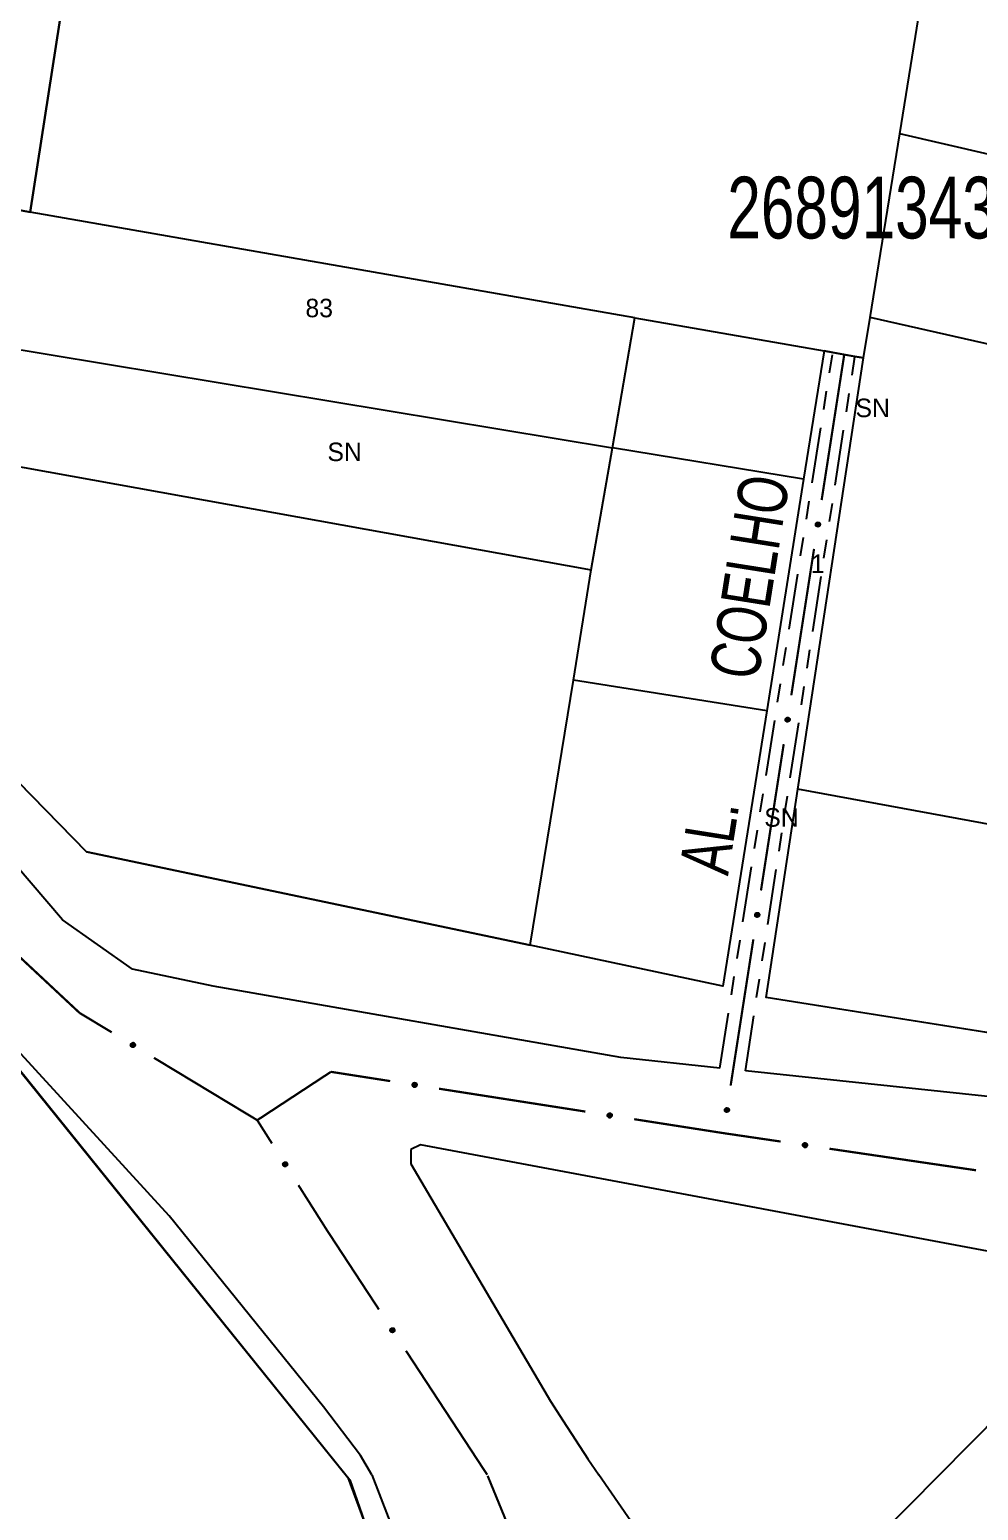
# Model space of a CAD drawing. Extents: x 209193 to 212081, y 4877574 to 4880493.
# Drawn here: x 210017.7 to 210094.6, y 4879056.4 to 4879176.3 of the extents above; entities that cross this region are included whole.
import ezdxf
from ezdxf.enums import TextEntityAlignment as Align

# ---------------------------------------------------------------- set-up
doc = ezdxf.new("R2010")
doc.units = 0
doc.header["$LTSCALE"] = 1.5
doc.header["$MEASUREMENT"] = 0
doc.linetypes.add('TRACO_25', pattern=[8, 3, -1, 1, -1, 1, -1])
for name, color, linetype in [('CD_MALHA_LOTES', 7, 'CONTINUOUS'), ('CD_TXT_QUADRA', 255, 'CONTINUOUS'), ('RU-QUADRA', 210, 'CONTINUOUS'), ('SV-EIXO-ROD-ESTR', 7, 'CONTINUOUS'), ('SV-EIXO-RUA-N-PAV', 6, 'CONTINUOUS'), ('SV-EIXO-RUA-PAV', 20, 'CONTINUOUS'), ('SV-EST-MUNIC-PAV', 20, 'CONTINUOUS'), ('SV-RUA-NAO-PAV', 7, 'CONTINUOUS'), ('SV-RUA-PAVIM', 7, 'CONTINUOUS'), ('SV-TXT-RUA-N-PAV', 7, 'CONTINUOUS'), ('Th_NmrPort', 1, 'CONTINUOUS')]:
    doc.layers.add(name, color=color, linetype=linetype)
doc.styles.add('ARIAL', font='ARIAL.SHX')

msp = doc.modelspace()

# ---------------------------------------------------------------- linework, layer by layer
at = {"layer": 'CD_MALHA_LOTES', "linetype": 'Continuous', "flags": 128}
for points in [[(209993.913415, 4879214.064574), (209984.381015, 4879191.045995), (209980.048106, 4879169.598095), (209985.030951, 4879140.946733), (209993.425963, 4879121.123674), (210003.471725, 4879108.77309), (210043.337029, 4879059.275194), (210043.672846, 4879058.858234), (210045.261927, 4879054.319301), (210046.631052, 4879050.050301), (210046.41026, 4879043.160593), (210044.912334, 4879028.930299), (210033.677891, 4879005.213142), (210020.19656, 4878981.24633), (210005.986235, 4878958.350208)], [(210022.2288, 4879190.337715), (210017.77742, 4879161.546156)], [(210088.211784, 4879167.888094), (210090.118902, 4879179.679476)], [(210085.808283, 4879153.027662), (210088.211784, 4879167.888094)], [(210099.080958, 4879165.380867), (210088.211784, 4879167.888094)], [(210017.77742, 4879161.546156), (209996.300813, 4879165.655635)], [(210066.762724, 4879152.984076), (210017.77742, 4879161.546156)], [(210064.941319, 4879142.467453), (210066.762724, 4879152.984076)], [(210066.762724, 4879152.984076), (210082.083569, 4879150.306165)], [(210085.277811, 4879149.747847), (210085.808283, 4879153.027662)], [(210137.29042, 4879141.38019), (210085.808283, 4879153.027662)], [(210014.730312, 4879150.765525), (210064.941319, 4879142.467453)], [(210079.954037, 4879114.813691), (210085.277811, 4879149.747847)], [(210082.083569, 4879150.306165), (210080.427149, 4879139.916666)], [(210082.083569, 4879150.306165), (210082.781709, 4879150.184138)], [(210082.781709, 4879150.184138), (210084.577669, 4879149.870224)], [(210084.577669, 4879149.870224), (210085.277811, 4879149.747847)], [(210063.228236, 4879132.576265), (210064.941319, 4879142.467453)], [(210080.427149, 4879139.916666), (210064.941319, 4879142.467453)], [(210013.663173, 4879141.505036), (210013.286981, 4879129.934457), (210015.330939, 4879119.664022), (210016.83275, 4879115.373863), (210022.345995, 4879109.723771), (210058.265905, 4879102.168261)], [(210013.663173, 4879141.505036), (210063.228236, 4879132.576265)], [(210080.427149, 4879139.916666), (210077.437597, 4879121.165426)], [(210061.773417, 4879123.655099), (210063.228236, 4879132.576265)], [(210058.265905, 4879102.168261), (210061.773417, 4879123.655099)], [(210077.437597, 4879121.165426), (210061.773417, 4879123.655099)], [(210077.437597, 4879121.165426), (210073.882187, 4879098.864972)], [(210077.383348, 4879097.945045), (210079.954037, 4879114.813691)], [(210113.251667, 4879108.694906), (210079.954037, 4879114.813691)], [(210073.882187, 4879098.864972), (210058.265905, 4879102.168261)], [(210109.7492, 4879092.807966), (210077.383348, 4879097.945045)]]:
    msp.add_lwpolyline(points, dxfattribs=at)
at = {"layer": 'RU-QUADRA', "linetype": 'Continuous', "flags": 128}
for points in [[(210058.447916, 4879431.269207), (210053.028899, 4879434.645422), (210050.224114, 4879427.666775), (210047.253369, 4879420.2752), (210043.959361, 4879412.079305), (210042.538507, 4879413.589331), (210038.469099, 4879406.746047), (210034.391142, 4879399.888386), (210030.159849, 4879393.422621), (210028.042868, 4879390.187698), (210012.608314, 4879244.082796), (210010.608575, 4879241.969853), (209993.913415, 4879214.064574), (209984.381015, 4879191.045995), (209980.048106, 4879169.598095), (209985.030951, 4879140.946733), (209993.425963, 4879121.123674), (210043.504607, 4879059.066714)], [(209996.300813, 4879165.655635), (210017.77742, 4879161.546156), (210022.2288, 4879190.337715)], [(210145.152049, 4879187.964803), (210141.413705, 4879165.812992), (210139.757311, 4879155.997923), (210137.29042, 4879141.38019), (210131.217304, 4879105.393534), (210127.907716, 4879089.925862), (210077.383348, 4879097.945045), (210079.954037, 4879114.813691), (210085.277811, 4879149.747847), (210084.577669, 4879149.870224), (210082.781709, 4879150.184138), (210082.083569, 4879150.306165), (210080.427149, 4879139.916666), (210077.437597, 4879121.165426), (210073.882187, 4879098.864972), (210058.265905, 4879102.168261), (210022.345995, 4879109.723771), (210016.83275, 4879115.373863)]]:
    msp.add_lwpolyline(points, dxfattribs=at)
at = {"layer": 'RU-QUADRA', "linetype": 'Continuous'}
msp.add_lwpolyline([(210043.504607, 4879059.066714), (210045.261927, 4879054.319301)], dxfattribs=at)
at = {"layer": 'SV-EIXO-ROD-ESTR', "const_width": 0.18}
for points in [[(210021.78065, 4879096.686751), (210015.227908, 4879102.805537)], [(210021.81029, 4879096.668856), (210021.78065, 4879096.686751)], [(210024.378518, 4879095.118305), (210021.81029, 4879096.668856)], [(210036.167828, 4879088.000588), (210027.802822, 4879093.050905)], [(210036.290214, 4879087.807434), (210036.167828, 4879088.000588)], [(210037.360663, 4879086.118015), (210036.290214, 4879087.807434)], [(210041.806769, 4879079.101019), (210039.501562, 4879082.739176)], [(210042.186639, 4879078.521397), (210041.806769, 4879079.101019)], [(210046.023651, 4879072.666712), (210042.186639, 4879078.521397)], [(210054.793966, 4879059.284576), (210048.21623, 4879069.321178)], [(210056.625801, 4879054.817978), (210054.829472, 4879059.198001)]]:
    msp.add_lwpolyline(points, dxfattribs=at)
at = {"layer": 'SV-EIXO-ROD-ESTR'}
for points in [[(210026.156776, 4879093.916107), (210026.109466, 4879093.903703), (210026.06627, 4879093.902718), (210026.030005, 4879093.912265), (210026.000159, 4879093.929058), (210025.97156, 4879093.949677), (210025.947313, 4879093.976827), (210025.927075, 4879094.012921), (210025.9143, 4879094.060292), (210025.916199, 4879094.104609), (210025.923657, 4879094.140663), (210025.939376, 4879094.172793), (210025.959871, 4879094.20024), (210025.988906, 4879094.224495), (210026.025684, 4879094.244646), (210026.073628, 4879094.256339), (210026.115984, 4879094.257015), (210026.150818, 4879094.246859), (210026.183019, 4879094.230852), (210026.211965, 4879094.209452), (210026.235613, 4879094.182664), (210026.255835, 4879094.145597), (210026.266749, 4879094.098123), (210026.267906, 4879094.055887), (210026.258242, 4879094.020919), (210026.241769, 4879093.989571), (210026.221437, 4879093.960635), (210026.19516, 4879093.935125), (210026.156776, 4879093.916107)], [(210038.415028, 4879084.248309), (210038.367158, 4879084.258335), (210038.328066, 4879084.27674), (210038.29988, 4879084.301475), (210038.280673, 4879084.329828), (210038.264289, 4879084.361047), (210038.254715, 4879084.396167), (210038.252724, 4879084.437499), (210038.262444, 4879084.48559), (210038.283931, 4879084.524396), (210038.306703, 4879084.553327), (210038.335114, 4879084.575058), (210038.365708, 4879084.590465), (210038.402517, 4879084.599204), (210038.444424, 4879084.600813), (210038.492544, 4879084.589868), (210038.530745, 4879084.571561), (210038.557379, 4879084.54692), (210038.579045, 4879084.51822), (210038.595389, 4879084.486147), (210038.604588, 4879084.451618), (210038.606132, 4879084.409422), (210038.594701, 4879084.362071), (210038.576877, 4879084.323762), (210038.552616, 4879084.296788), (210038.52388, 4879084.276094), (210038.492767, 4879084.259281), (210038.457865, 4879084.248188), (210038.415028, 4879084.248309)], [(210047.106629, 4879070.813433), (210047.058611, 4879070.822722), (210047.019241, 4879070.840524), (210046.990678, 4879070.864824), (210046.971037, 4879070.892877), (210046.954175, 4879070.923841), (210046.944063, 4879070.95881), (210046.941437, 4879071.000107), (210046.950417, 4879071.048341), (210046.971304, 4879071.087473), (210046.993629, 4879071.11675), (210047.021702, 4879071.138915), (210047.052056, 4879071.154791), (210047.088727, 4879071.164094), (210047.130604, 4879071.166347), (210047.178886, 4879071.156144), (210047.217364, 4879071.138426), (210047.244374, 4879071.114197), (210047.266478, 4879071.085833), (210047.283314, 4879071.054015), (210047.293042, 4879071.019632), (210047.295235, 4879070.977465), (210047.284533, 4879070.929943), (210047.267299, 4879070.891365), (210047.243456, 4879070.864021), (210047.215041, 4879070.842888), (210047.184191, 4879070.825599), (210047.149463, 4879070.81397), (210047.106629, 4879070.813433)]]:
    msp.add_lwpolyline(points, close=True, dxfattribs=at)
for points in [[(210026.19516, 4879093.935125), (210025.9143, 4879094.060292)], [(210026.221437, 4879093.960635), (210025.916199, 4879094.104609)], [(210026.204322, 4879093.950446), (210025.918946, 4879094.079704)], [(210026.227794, 4879093.976123), (210025.923265, 4879094.118539)], [(210026.241769, 4879093.989571), (210025.923657, 4879094.140663)], [(210026.176178, 4879093.92759), (210025.924677, 4879094.036396)], [(210026.156776, 4879093.916107), (210025.927075, 4879094.012921)], [(210026.248004, 4879094.006957), (210025.934372, 4879094.158057)], [(210026.258242, 4879094.020919), (210025.939376, 4879094.172793)], [(210026.130732, 4879093.910398), (210025.943743, 4879093.991412)], [(210026.109466, 4879093.903703), (210025.947313, 4879093.976827)], [(210026.2605, 4879094.040855), (210025.952466, 4879094.185387)], [(210026.267906, 4879094.055887), (210025.959871, 4879094.20024)], [(210026.084845, 4879093.903035), (210025.967525, 4879093.959521)], [(210026.06627, 4879093.902718), (210025.97156, 4879093.949677)], [(210026.265987, 4879094.078984), (210025.97898, 4879094.210821)], [(210026.266749, 4879094.098123), (210025.988906, 4879094.224495)], [(210026.257214, 4879094.122535), (210026.010166, 4879094.233435)], [(210026.255835, 4879094.145597), (210026.025684, 4879094.244646)], [(210026.23978, 4879094.16494), (210026.056538, 4879094.24688)], [(210026.235613, 4879094.182664), (210026.073628, 4879094.256339)], [(210026.219745, 4879094.197757), (210026.100551, 4879094.25378)], [(210026.211965, 4879094.209452), (210026.115984, 4879094.257015)], [(210038.415028, 4879084.248309), (210038.252724, 4879084.437499)], [(210038.367158, 4879084.258335), (210038.254715, 4879084.396167)], [(210038.389174, 4879084.25483), (210038.258034, 4879084.410812)], [(210038.437515, 4879084.249921), (210038.261059, 4879084.459575)], [(210038.457865, 4879084.248188), (210038.262444, 4879084.48559)], [(210038.328066, 4879084.27674), (210038.264289, 4879084.361047)], [(210038.344828, 4879084.268731), (210038.265074, 4879084.371657)], [(210038.472904, 4879084.257805), (210038.275269, 4879084.500885)], [(210038.492767, 4879084.259281), (210038.283931, 4879084.524396)], [(210038.505371, 4879084.2703), (210038.296473, 4879084.533705)], [(210038.52388, 4879084.276094), (210038.306703, 4879084.553327)], [(210038.537222, 4879084.288867), (210038.324056, 4879084.564106)], [(210038.552616, 4879084.296788), (210038.335114, 4879084.575058)], [(210038.563539, 4879084.313618), (210038.35245, 4879084.580481)], [(210038.576877, 4879084.323762), (210038.365708, 4879084.590465)], [(210038.585474, 4879084.345286), (210038.38753, 4879084.591401)], [(210038.594701, 4879084.362071), (210038.402517, 4879084.599204)], [(210038.597069, 4879084.388171), (210038.425532, 4879084.597711)], [(210038.606132, 4879084.409422), (210038.444424, 4879084.600813)], [(210038.600403, 4879084.433899), (210038.473028, 4879084.589036)], [(210038.604588, 4879084.451618), (210038.492544, 4879084.589868)], [(210038.597129, 4879084.472208), (210038.515491, 4879084.575557)], [(210038.595389, 4879084.486147), (210038.530745, 4879084.571561)], [(210047.106629, 4879070.813433), (210046.941437, 4879071.000107)], [(210047.058611, 4879070.822722), (210046.944063, 4879070.95881)], [(210047.080679, 4879070.819556), (210046.947156, 4879070.973504)], [(210047.129089, 4879070.815391), (210046.949432, 4879071.022307)], [(210047.149463, 4879070.81397), (210046.950417, 4879071.048341)], [(210047.019241, 4879070.840524), (210046.954175, 4879070.923841)], [(210047.036124, 4879070.832773), (210046.954797, 4879070.934462)], [(210047.164352, 4879070.823818), (210046.963004, 4879071.063831)], [(210047.184191, 4879070.825599), (210046.971304, 4879071.087473)], [(210047.196624, 4879070.836811), (210046.983702, 4879071.096974)], [(210047.215041, 4879070.842888), (210046.993629, 4879071.11675)], [(210047.228186, 4879070.855864), (210047.010815, 4879071.127794)], [(210047.243456, 4879070.864021), (210047.021702, 4879071.138915)], [(210047.254119, 4879070.881017), (210047.038953, 4879071.144604)], [(210047.267299, 4879070.891365), (210047.052056, 4879071.154791)], [(210047.275564, 4879070.913018), (210047.073862, 4879071.156062)], [(210047.284533, 4879070.929943), (210047.088727, 4879071.164094)], [(210047.2865, 4879070.956077), (210047.111762, 4879071.162955)], [(210047.295235, 4879070.977465), (210047.130604, 4879071.166347)], [(210047.28913, 4879071.00185), (210047.159386, 4879071.155011)], [(210047.293042, 4879071.019632), (210047.178886, 4879071.156144)], [(210047.285268, 4879071.040105), (210047.202051, 4879071.142187)], [(210047.283314, 4879071.054015), (210047.217364, 4879071.138426)]]:
    msp.add_lwpolyline(points, dxfattribs=at)
at = {"layer": 'SV-EIXO-RUA-N-PAV', "const_width": 0.18}
for points in [[(210083.726568, 4879150.084029), (210081.883683, 4879138.226382)], [(210081.269388, 4879134.273834), (210079.426503, 4879122.416187)], [(210078.812209, 4879118.463639), (210076.969324, 4879106.605992)], [(210076.355029, 4879102.653443), (210074.512144, 4879090.795797)]]:
    msp.add_lwpolyline(points, dxfattribs=at)
at = {"layer": 'SV-EIXO-RUA-N-PAV'}
for points in [[(210081.707376, 4879136.375179), (210081.736794, 4879136.336107), (210081.754089, 4879136.296511), (210081.759008, 4879136.259335), (210081.754788, 4879136.22535), (210081.746556, 4879136.191067), (210081.73063, 4879136.158335), (210081.704907, 4879136.125921), (210081.66592, 4879136.096135), (210081.624194, 4879136.081084), (210081.588004, 4879136.074312), (210081.552313, 4879136.076671), (210081.519144, 4879136.085226), (210081.48569, 4879136.102894), (210081.453096, 4879136.129282), (210081.424094, 4879136.16921), (210081.407405, 4879136.208145), (210081.403591, 4879136.244228), (210081.40619, 4879136.280095), (210081.415015, 4879136.314994), (210081.430833, 4879136.347034), (210081.457461, 4879136.379804), (210081.497249, 4879136.407907), (210081.535892, 4879136.424995), (210081.571913, 4879136.429314), (210081.607166, 4879136.425961), (210081.641651, 4879136.418122), (210081.675221, 4879136.403482), (210081.707376, 4879136.375179)], [(210079.250196, 4879120.564983), (210079.279615, 4879120.525912), (210079.296909, 4879120.486316), (210079.301828, 4879120.44914), (210079.297609, 4879120.415155), (210079.289376, 4879120.380872), (210079.273451, 4879120.34814), (210079.247727, 4879120.315726), (210079.208741, 4879120.28594), (210079.167014, 4879120.270889), (210079.130825, 4879120.264117), (210079.095134, 4879120.266476), (210079.061964, 4879120.275031), (210079.028511, 4879120.292699), (210078.995917, 4879120.319087), (210078.966914, 4879120.359015), (210078.950226, 4879120.39795), (210078.946412, 4879120.434033), (210078.949011, 4879120.4699), (210078.957835, 4879120.504799), (210078.973653, 4879120.536839), (210079.000282, 4879120.569609), (210079.04007, 4879120.597712), (210079.078712, 4879120.6148), (210079.114733, 4879120.619119), (210079.149986, 4879120.615766), (210079.184471, 4879120.607927), (210079.218041, 4879120.593287), (210079.250196, 4879120.564983)], [(210076.793017, 4879104.754788), (210076.822435, 4879104.715717), (210076.83973, 4879104.676121), (210076.844649, 4879104.638945), (210076.840429, 4879104.60496), (210076.832197, 4879104.570677), (210076.816271, 4879104.537945), (210076.790548, 4879104.505531), (210076.751561, 4879104.475745), (210076.709835, 4879104.460694), (210076.673645, 4879104.453922), (210076.637954, 4879104.456281), (210076.604785, 4879104.464836), (210076.571331, 4879104.482503), (210076.538737, 4879104.508892), (210076.509735, 4879104.54882), (210076.493046, 4879104.587755), (210076.489232, 4879104.623838), (210076.491831, 4879104.659705), (210076.500656, 4879104.694603), (210076.516474, 4879104.726644), (210076.543102, 4879104.759414), (210076.58289, 4879104.787517), (210076.621533, 4879104.804605), (210076.657554, 4879104.808924), (210076.692807, 4879104.80557), (210076.727292, 4879104.797731), (210076.760862, 4879104.783092), (210076.793017, 4879104.754788)], [(210074.335837, 4879088.944593), (210074.365256, 4879088.905522), (210074.38255, 4879088.865926), (210074.387469, 4879088.82875), (210074.38325, 4879088.794765), (210074.375017, 4879088.760482), (210074.359092, 4879088.72775), (210074.333368, 4879088.695336), (210074.294382, 4879088.66555), (210074.252655, 4879088.650499), (210074.216466, 4879088.643726), (210074.180775, 4879088.646086), (210074.147605, 4879088.654641), (210074.114152, 4879088.672308), (210074.081557, 4879088.698697), (210074.052555, 4879088.738625), (210074.035867, 4879088.777559), (210074.032053, 4879088.813643), (210074.034652, 4879088.84951), (210074.043476, 4879088.884408), (210074.059294, 4879088.916449), (210074.085923, 4879088.949218), (210074.125711, 4879088.977321), (210074.164353, 4879088.99441), (210074.200374, 4879088.998729), (210074.235627, 4879088.995375), (210074.270112, 4879088.987536), (210074.303682, 4879088.972897), (210074.335837, 4879088.944593)]]:
    msp.add_lwpolyline(points, close=True, dxfattribs=at)
for points in [[(210081.415015, 4879136.314994), (210081.407405, 4879136.208145)], [(210081.422885, 4879136.326628), (210081.416251, 4879136.195092)], [(210081.430833, 4879136.347034), (210081.424094, 4879136.16921)], [(210081.445653, 4879136.357612), (210081.439328, 4879136.156983)], [(210081.457461, 4879136.379804), (210081.453096, 4879136.129282)], [(210081.478277, 4879136.389826), (210081.469355, 4879136.119175)], [(210081.497249, 4879136.407907), (210081.48569, 4879136.102894)], [(210081.515247, 4879136.41446), (210081.502107, 4879136.098895)], [(210081.535892, 4879136.424995), (210081.519144, 4879136.085226)], [(210081.552609, 4879136.423843), (210081.535696, 4879136.084008)], [(210081.571913, 4879136.429314), (210081.552313, 4879136.076671)], [(210081.588714, 4879136.425137), (210081.567847, 4879136.07763)], [(210081.607166, 4879136.425961), (210081.588004, 4879136.074312)], [(210081.624909, 4879136.41813), (210081.608625, 4879136.08234)], [(210081.641651, 4879136.418122), (210081.624194, 4879136.081084)], [(210081.65757, 4879136.40615), (210081.646196, 4879136.093071)], [(210081.675221, 4879136.403482), (210081.66592, 4879136.096135)], [(210081.689392, 4879136.388776), (210081.684096, 4879136.114799)], [(210081.707376, 4879136.375179), (210081.704907, 4879136.125921)], [(210081.722535, 4879136.353245), (210081.718488, 4879136.1495)], [(210081.736794, 4879136.336107), (210081.73063, 4879136.158335)], [(210081.74675, 4879136.313578), (210081.738978, 4879136.1836)], [(210081.754089, 4879136.296511), (210081.746556, 4879136.191067)], [(210078.957835, 4879120.504799), (210078.950226, 4879120.39795)], [(210078.965706, 4879120.516433), (210078.959072, 4879120.384897)], [(210078.973653, 4879120.536839), (210078.966914, 4879120.359015)], [(210078.988473, 4879120.547417), (210078.982148, 4879120.346788)], [(210079.000282, 4879120.569609), (210078.995917, 4879120.319087)], [(210079.021098, 4879120.579631), (210079.012175, 4879120.30898)], [(210079.04007, 4879120.597712), (210079.028511, 4879120.292699)], [(210079.058068, 4879120.604265), (210079.044927, 4879120.2887)], [(210079.078712, 4879120.6148), (210079.061964, 4879120.275031)], [(210079.09543, 4879120.613648), (210079.078517, 4879120.273813)], [(210079.114733, 4879120.619119), (210079.095134, 4879120.266476)], [(210079.131534, 4879120.614942), (210079.110667, 4879120.267435)], [(210079.149986, 4879120.615766), (210079.130825, 4879120.264117)], [(210079.16773, 4879120.607935), (210079.151446, 4879120.272145)], [(210079.184471, 4879120.607927), (210079.167014, 4879120.270889)], [(210079.20039, 4879120.595955), (210079.189017, 4879120.282876)], [(210079.218041, 4879120.593287), (210079.208741, 4879120.28594)], [(210079.232213, 4879120.578581), (210079.226916, 4879120.304604)], [(210079.250196, 4879120.564983), (210079.247727, 4879120.315726)], [(210079.265356, 4879120.54305), (210079.261309, 4879120.339305)], [(210079.279615, 4879120.525912), (210079.273451, 4879120.34814)], [(210079.289571, 4879120.503383), (210079.281798, 4879120.373405)], [(210079.296909, 4879120.486316), (210079.289376, 4879120.380872)], [(210076.500656, 4879104.694603), (210076.493046, 4879104.587755)], [(210076.508526, 4879104.706238), (210076.501892, 4879104.574702)], [(210076.516474, 4879104.726644), (210076.509735, 4879104.54882)], [(210076.531293, 4879104.737222), (210076.524969, 4879104.536593)], [(210076.543102, 4879104.759414), (210076.538737, 4879104.508892)], [(210076.563918, 4879104.769436), (210076.554996, 4879104.498785)], [(210076.58289, 4879104.787517), (210076.571331, 4879104.482503)], [(210076.600888, 4879104.79407), (210076.587748, 4879104.478504)], [(210076.621533, 4879104.804605), (210076.604785, 4879104.464836)], [(210076.63825, 4879104.803453), (210076.621337, 4879104.463618)], [(210076.657554, 4879104.808924), (210076.637954, 4879104.456281)], [(210076.674355, 4879104.804746), (210076.653488, 4879104.45724)], [(210076.692807, 4879104.80557), (210076.673645, 4879104.453922)], [(210076.71055, 4879104.79774), (210076.694266, 4879104.46195)], [(210076.727292, 4879104.797731), (210076.709835, 4879104.460694)], [(210076.743211, 4879104.78576), (210076.731837, 4879104.472681)], [(210076.760862, 4879104.783092), (210076.751561, 4879104.475745)], [(210076.775033, 4879104.768386), (210076.769737, 4879104.494409)], [(210076.793017, 4879104.754788), (210076.790548, 4879104.505531)], [(210076.808176, 4879104.732855), (210076.804129, 4879104.52911)], [(210076.822435, 4879104.715717), (210076.816271, 4879104.537945)], [(210076.832391, 4879104.693188), (210076.824619, 4879104.56321)], [(210076.83973, 4879104.676121), (210076.832197, 4879104.570677)], [(210074.043476, 4879088.884408), (210074.035867, 4879088.777559)], [(210074.051347, 4879088.896043), (210074.044713, 4879088.764507)], [(210074.059294, 4879088.916449), (210074.052555, 4879088.738625)], [(210074.074114, 4879088.927027), (210074.067789, 4879088.726398)], [(210074.085923, 4879088.949218), (210074.081557, 4879088.698697)], [(210074.106739, 4879088.959241), (210074.097816, 4879088.688589)], [(210074.125711, 4879088.977321), (210074.114152, 4879088.672308)], [(210074.143709, 4879088.983875), (210074.130568, 4879088.668309)], [(210074.164353, 4879088.99441), (210074.147605, 4879088.654641)], [(210074.181071, 4879088.993258), (210074.164158, 4879088.653423)], [(210074.200374, 4879088.998729), (210074.180775, 4879088.646086)], [(210074.217175, 4879088.994551), (210074.196308, 4879088.647045)], [(210074.235627, 4879088.995375), (210074.216466, 4879088.643726)], [(210074.253371, 4879088.987545), (210074.237087, 4879088.651755)], [(210074.270112, 4879088.987536), (210074.252655, 4879088.650499)], [(210074.286031, 4879088.975565), (210074.274658, 4879088.662486)], [(210074.303682, 4879088.972897), (210074.294382, 4879088.66555)], [(210074.317854, 4879088.958191), (210074.312557, 4879088.684214)], [(210074.335837, 4879088.944593), (210074.333368, 4879088.695336)], [(210074.350997, 4879088.92266), (210074.34695, 4879088.718915)], [(210074.365256, 4879088.905522), (210074.359092, 4879088.72775)], [(210074.375212, 4879088.882993), (210074.367439, 4879088.753015)], [(210074.38255, 4879088.865926), (210074.375017, 4879088.760482)]]:
    msp.add_lwpolyline(points, dxfattribs=at)
at = {"layer": 'SV-EIXO-RUA-PAV', "const_width": 0.18}
for points in [[(210036.167828, 4879088.000588), (210042.020163, 4879091.841183)], [(210042.020163, 4879091.841183), (210042.137216, 4879091.917999)], [(210042.137216, 4879091.917999), (210046.938994, 4879091.168032)], [(210050.891082, 4879090.550774), (210062.747343, 4879088.699002)], [(210066.69943, 4879088.081744), (210073.615583, 4879087.001543)], [(210073.615583, 4879087.001543), (210073.915179, 4879086.954751)], [(210073.915179, 4879086.954751), (210078.561957, 4879086.27129)], [(210082.51938, 4879085.689222), (210094.391649, 4879083.943015)]]:
    msp.add_lwpolyline(points, dxfattribs=at)
at = {"layer": 'SV-EIXO-RUA-PAV'}
for points in [[(210048.790066, 4879090.990337), (210048.829159, 4879091.019727), (210048.868768, 4879091.036991), (210048.905948, 4879091.041882), (210048.93993, 4879091.037638), (210048.974206, 4879091.029379), (210049.006927, 4879091.013429), (210049.039321, 4879090.987682), (210049.069078, 4879090.948672), (210049.084097, 4879090.906935), (210049.090843, 4879090.87074), (210049.088457, 4879090.835051), (210049.079877, 4879090.801888), (210049.062184, 4879090.768448), (210049.035771, 4879090.735873), (210048.995822, 4879090.706901), (210048.956875, 4879090.690242), (210048.920788, 4879090.686455), (210048.884924, 4879090.689081), (210048.850031, 4879090.697931), (210048.818002, 4879090.713773), (210048.785253, 4879090.740426), (210048.75718, 4879090.780235), (210048.740121, 4879090.818891), (210048.735828, 4879090.854915), (210048.739208, 4879090.890165), (210048.747073, 4879090.924645), (210048.761738, 4879090.958204), (210048.790066, 4879090.990337)], [(210064.598414, 4879088.521307), (210064.637508, 4879088.550696), (210064.677116, 4879088.567961), (210064.714296, 4879088.572852), (210064.748278, 4879088.568607), (210064.782555, 4879088.560349), (210064.815275, 4879088.544398), (210064.84767, 4879088.518651), (210064.877427, 4879088.479642), (210064.892446, 4879088.437904), (210064.899191, 4879088.40171), (210064.896806, 4879088.366021), (210064.888225, 4879088.332857), (210064.870533, 4879088.299417), (210064.84412, 4879088.266843), (210064.804171, 4879088.23787), (210064.765223, 4879088.221211), (210064.729137, 4879088.217424), (210064.693272, 4879088.22005), (210064.65838, 4879088.228901), (210064.626351, 4879088.244743), (210064.593602, 4879088.271396), (210064.565529, 4879088.311205), (210064.548469, 4879088.34986), (210064.544177, 4879088.385884), (210064.547557, 4879088.421135), (210064.555422, 4879088.455614), (210064.570086, 4879088.489173), (210064.598414, 4879088.521307)], [(210080.414536, 4879086.110073), (210080.453366, 4879086.139809), (210080.49282, 4879086.157425), (210080.529955, 4879086.162647), (210080.563973, 4879086.158705), (210080.598322, 4879086.150752), (210080.631183, 4879086.135093), (210080.663806, 4879086.109635), (210080.693908, 4879086.070892), (210080.709298, 4879086.02929), (210080.716365, 4879085.993157), (210080.714297, 4879085.957448), (210080.706012, 4879085.924209), (210080.688618, 4879085.890613), (210080.662496, 4879085.857805), (210080.622806, 4879085.828478), (210080.584009, 4879085.811473), (210080.547957, 4879085.807365), (210080.512071, 4879085.809672), (210080.477101, 4879085.818212), (210080.444933, 4879085.833768), (210080.411947, 4879085.860129), (210080.383521, 4879085.899686), (210080.366119, 4879085.938189), (210080.361506, 4879085.974173), (210080.364572, 4879086.009452), (210080.37213, 4879086.044), (210080.386495, 4879086.077688), (210080.414536, 4879086.110073)]]:
    msp.add_lwpolyline(points, close=True, dxfattribs=at)
for points in [[(210048.735828, 4879090.854915), (210049.088457, 4879090.835051)], [(210048.739208, 4879090.890165), (210049.090843, 4879090.87074)], [(210048.740019, 4879090.871713), (210049.087509, 4879090.850585)], [(210048.740121, 4879090.818891), (210049.079877, 4879090.801888)], [(210048.741285, 4879090.835607), (210049.081108, 4879090.81844)], [(210048.747052, 4879090.907903), (210049.08283, 4879090.891367)], [(210048.747073, 4879090.924645), (210049.084097, 4879090.906935)], [(210048.75064, 4879090.798238), (210049.066196, 4879090.784861)], [(210048.75718, 4879090.780235), (210049.062184, 4879090.768448)], [(210048.759057, 4879090.940555), (210049.072127, 4879090.928946)], [(210048.761738, 4879090.958204), (210049.069078, 4879090.948672)], [(210048.775246, 4879090.76125), (210049.045891, 4879090.752125)], [(210048.776455, 4879090.972364), (210049.050427, 4879090.966862)], [(210048.785253, 4879090.740426), (210049.035771, 4879090.735873)], [(210048.790066, 4879090.990337), (210049.039321, 4879090.987682)], [(210048.807436, 4879090.728601), (210049.00806, 4879090.722126)], [(210048.81201, 4879091.00548), (210049.015752, 4879091.00128)], [(210048.818002, 4879090.713773), (210048.995822, 4879090.706901)], [(210048.829159, 4879091.019727), (210049.006927, 4879091.013429)], [(210048.838403, 4879090.70581), (210048.969934, 4879090.699078)], [(210048.851696, 4879091.029666), (210048.981668, 4879091.021796)], [(210048.868768, 4879091.036991), (210048.974206, 4879091.029379)], [(210048.850031, 4879090.697931), (210048.956875, 4879090.690242)], [(210064.544177, 4879088.385884), (210064.896806, 4879088.366021)], [(210064.547557, 4879088.421135), (210064.899191, 4879088.40171)], [(210064.548367, 4879088.402682), (210064.895858, 4879088.381555)], [(210064.548469, 4879088.34986), (210064.888225, 4879088.332857)], [(210064.549633, 4879088.366577), (210064.889456, 4879088.349409)], [(210064.555401, 4879088.438872), (210064.891179, 4879088.422337)], [(210064.555422, 4879088.455614), (210064.892446, 4879088.437904)], [(210064.558989, 4879088.329208), (210064.874544, 4879088.31583)], [(210064.565529, 4879088.311205), (210064.870533, 4879088.299417)], [(210064.567406, 4879088.471524), (210064.880475, 4879088.459916)], [(210064.570086, 4879088.489173), (210064.877427, 4879088.479642)], [(210064.584803, 4879088.503333), (210064.858776, 4879088.497832)], [(210064.598414, 4879088.521307), (210064.84767, 4879088.518651)], [(210064.620359, 4879088.53645), (210064.824101, 4879088.53225)], [(210064.637508, 4879088.550696), (210064.815275, 4879088.544398)], [(210064.660044, 4879088.560635), (210064.790016, 4879088.552765)], [(210064.677116, 4879088.567961), (210064.782555, 4879088.560349)], [(210064.583595, 4879088.292219), (210064.85424, 4879088.283094)], [(210064.593602, 4879088.271396), (210064.84412, 4879088.266843)], [(210064.615784, 4879088.25957), (210064.816409, 4879088.253095)], [(210064.626351, 4879088.244743), (210064.804171, 4879088.23787)], [(210064.646752, 4879088.23678), (210064.778282, 4879088.230047)], [(210064.65838, 4879088.228901), (210064.765223, 4879088.221211)], [(210080.361506, 4879085.974173), (210080.714297, 4879085.957448)], [(210080.364572, 4879086.009452), (210080.716365, 4879085.993157)], [(210080.365546, 4879085.991008), (210080.713211, 4879085.972973)], [(210080.366119, 4879085.938189), (210080.706012, 4879085.924209)], [(210080.367134, 4879085.954915), (210080.707096, 4879085.940772)], [(210080.37213, 4879086.044), (210080.709298, 4879086.02929)], [(210080.372258, 4879086.027259), (210080.70817, 4879086.013711)], [(210080.376821, 4879085.917631), (210080.692483, 4879085.907062)], [(210080.383972, 4879086.060016), (210080.697132, 4879086.051194)], [(210080.386495, 4879086.077688), (210080.693908, 4879086.070892)], [(210080.401086, 4879086.091979), (210080.675096, 4879086.088915)], [(210080.414536, 4879086.110073), (210080.663806, 4879086.109635)], [(210080.436345, 4879086.125411), (210080.640116, 4879086.123023)], [(210080.453366, 4879086.139809), (210080.631183, 4879086.135093)], [(210080.475814, 4879086.149948), (210080.60585, 4879086.143235)], [(210080.49282, 4879086.157425), (210080.598322, 4879086.150752)], [(210080.383521, 4879085.899686), (210080.688618, 4879085.890613)], [(210080.401756, 4879085.880862), (210080.672471, 4879085.874146)], [(210080.411947, 4879085.860129), (210080.662496, 4879085.857805)], [(210080.434234, 4879085.848501), (210080.634908, 4879085.843811)], [(210080.444933, 4879085.833768), (210080.622806, 4879085.828478)], [(210080.465403, 4879085.825987), (210080.596988, 4879085.820425)], [(210080.477101, 4879085.818212), (210080.584009, 4879085.811473)]]:
    msp.add_lwpolyline(points, dxfattribs=at)
at = {"layer": 'SV-EST-MUNIC-PAV', "linetype": 'Continuous'}
for points in [[(210026.060099, 4879100.223431, 9.398973), (210020.387369, 4879104.233437, 9.388574), (210004.1888, 4879123.153234, 9.076596), (209997.470158, 4879136.463751, 8.910209), (209995.822189, 4879140.393523, 8.639829), (209991.131816, 4879159.915615, 8.639829), (209990.456979, 4879172.815789, 8.265456), (209994.142186, 4879189.69674, 8.151064), (210000.918718, 4879204.877711, 7.901483), (210005.227619, 4879211.248168, 7.776691), (210017.666142, 4879224.60924, 7.787091), (210022.390701, 4879228.19254, 7.787091), (210027.30989, 4879230.796817, 7.787091), (210032.904263, 4879232.484774, 7.870285), (210039.222046, 4879232.725911, 7.870285), (210047.851207, 4879231.360586, 8.099068), (210150.452102, 4879213.723171, 9.482167), (210152.023151, 4879211.743127, 9.482167)], [(210045.454907, 4879059.275132, 9.249802), (210044.521616, 4879060.830655, 9.249802), (210041.535015, 4879064.776959, 8.903679), (210029.033341, 4879080.248955, 8.903679), (210009.415563, 4879101.672943, 9.138992), (210003.471725, 4879108.77309, 9.138992)], [(210048.605923, 4879085.637854, 9.534843), (210048.6056, 4879084.468189, 9.667185), (210059.910922, 4879065.233956, 9.911507), (210060.9418, 4879063.645002, 9.911507), (210062.939803, 4879060.565362, 10.064207), (210063.829248, 4879059.27459, 10.064207)], [(210045.454907, 4879059.275132, 9.249802), (210048.226631, 4879052.057467, 9.239621)], [(210066.418603, 4879055.516887, 10.176188), (210063.829248, 4879059.27459, 10.064207)]]:
    msp.add_polyline3d(points, dxfattribs=at)
at = {"layer": 'SV-RUA-NAO-PAV', "linetype": 'TRACO_25'}
for points in [[(210073.639916, 4879092.220062, 9.253384), (210082.781709, 4879150.184138, 9.253384)], [(210075.706222, 4879092.001838, 9.253384), (210084.577669, 4879149.870224, 9.253384)]]:
    msp.add_polyline3d(points, dxfattribs=at)
at = {"layer": 'SV-RUA-PAVIM', "linetype": 'Continuous'}
for points in [[(210073.639916, 4879092.220062, 10.074388), (210065.628926, 4879093.06611, 9.412683), (210032.608675, 4879098.843708, 8.944399), (210026.060099, 4879100.223431, 9.398973)], [(210129.501071, 4879087.899036, 10.135468), (210125.630531, 4879086.729284, 10.074388), (210119.965041, 4879087.327622, 10.074388), (210097.380808, 4879089.712764, 10.074388), (210075.706222, 4879092.001838, 10.074388)], [(210091.422439, 4879059.273776, 10.583391), (210093.851486, 4879061.72545, 10.583391), (210104.93556, 4879072.912774, 10.42051), (210105.325971, 4879074.322379, 10.42051), (210104.826299, 4879075.611999, 10.41033), (210049.39607, 4879086.007766, 9.524663), (210048.605923, 4879085.637854, 9.534843)], [(210091.422439, 4879059.273776, 10.583391), (210083.758474, 4879051.53842, 10.583391), (210078.187484, 4879049.078998, 10.725912), (210072.347593, 4879050.658414, 10.501951), (210066.418603, 4879055.516887, 10.176188)]]:
    msp.add_polyline3d(points, dxfattribs=at)

# ---------------------------------------------------------------- texts
at = {"layer": 'CD_TXT_QUADRA', "style": 'ARIAL', "width": 0.7}
msp.add_text('268913431', height=5, dxfattribs=at).set_placement((210074.243351, 4879159.421564))
at = {"layer": 'SV-TXT-RUA-N-PAV', "style": 'ARIAL', "width": 0.7}
for s, p in [('COELHO', (210076.719654, 4879123.549664)), ('AL.', (210074.298978, 4879107.744074))]:
    msp.add_text(s, height=4, rotation=81, dxfattribs=at).set_placement(p)
at = {"layer": 'Th_NmrPort', "color": 1}
for s, p in [('83', (210040.072002, 4879153.786565)), ('SN', (210084.626637, 4879145.69575)), ('SN', (210041.851981, 4879142.135791)), ('1', (210081.011528, 4879133.074077)), ('SN', (210077.234604, 4879112.523406))]:
    msp.add_text(s, height=1.5, dxfattribs=at).set_placement(p, align=Align.MIDDLE_LEFT)

doc.saveas('drawing.dxf')
